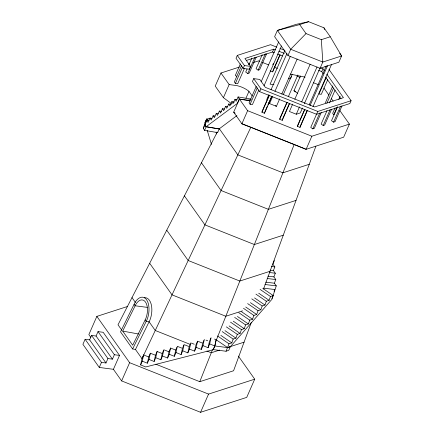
<?xml version="1.0" encoding="UTF-8"?>
<svg xmlns="http://www.w3.org/2000/svg" width="434" height="434" viewBox="0 0 434 434"><rect width="100%" height="100%" fill="white"/><g stroke="black" fill="none" stroke-linecap="round" stroke-linejoin="round"><path stroke-width="0.65" d="M214.467 339.062L216.175 339.741L214.814 345.963L213.192 349.723L145.748 366.958L140.632 364.918L141.989 358.701L143.616 354.941L148.732 356.976L147.376 363.198L142.254 361.159L143.616 354.941M148.998 359.439L150.359 353.216L155.481 355.251L154.119 361.473L148.998 359.439L147.376 363.198M155.741 357.714L157.103 351.491L162.224 353.531L160.862 359.748L155.741 357.714L154.119 361.473M162.484 355.988L163.846 349.771L168.967 351.806L167.605 358.028L162.484 355.988L160.862 359.748M169.233 354.269L170.589 348.046L175.71 350.081L174.349 356.303L169.233 354.269L167.605 358.028M174.349 356.303L175.976 352.544L177.332 346.321L181.884 348.133M175.976 352.544L181.092 354.578L182.454 348.361L183.848 345.139M181.092 354.578L182.719 350.818L184.081 344.601M182.719 350.818L187.835 352.858L189.197 346.636L190.358 343.95M187.835 352.858L189.463 349.099L190.824 342.876M189.463 349.099L194.584 351.133L195.94 344.911L197.334 341.688M194.584 351.133L196.206 347.374L197.568 341.151M196.206 347.374L201.327 349.408L202.689 343.191L203.844 340.506M201.327 349.408L202.949 345.648L204.311 339.431M202.949 345.648L208.07 347.688L209.432 341.466L210.821 338.243M208.07 347.688L209.693 343.929L211.054 337.706M271.972 96.229L264.49 113.269L261.957 112.26L262.207 111.12L269.151 95.301M270.138 70.856L272.671 71.865L272.921 70.731M264.49 113.269L264.74 112.129M289.717 103.292L282.241 120.326L279.708 119.317L279.952 118.184L286.896 102.364M282.241 120.326L282.491 119.193M307.467 110.35L299.992 127.384L297.453 126.375L297.702 125.242L304.646 109.422M299.992 127.384L300.236 126.251M209.693 343.929L214.814 345.963L227.644 347.596L230.405 346.657L271.868 299.368L276.274 285.86L274.364 283.207L265.749 282.176M208.819 120.587L206.655 119.079L204.94 124.764L206.161 126.755L219.219 128.963L217.624 132.603L204.56 130.395L203.345 128.41L205.06 122.724L206.655 119.079L209.34 118.493M262.787 288.431L273.252 295.576L270.485 296.514L269.107 300.306L266.34 301.245L264.957 305.037L262.196 305.975L260.812 309.762L258.046 310.701L256.668 314.493L253.901 315.431L252.517 319.223L249.756 320.162L248.373 323.954L245.606 324.892L244.228 328.679L241.461 329.618L240.083 333.41L237.317 334.348L235.933 338.14L233.172 339.079L231.789 342.871L229.022 343.809L226.043 351.242L213.213 349.603L214.814 345.963L216.154 339.751L227.644 347.596L230.383 346.641L228.783 350.281L226.043 351.242M251.248 322.554L233.573 370.766L199.776 381.687L155.806 364.197M263.546 289.006L315.881 146.236M274.369 260.584L272.937 264.252L274.847 266.905L273.409 270.566L275.319 273.225L273.887 276.887L275.796 279.545L274.364 283.207M199.776 381.687L212.535 349.62M216.295 340.18L294.192 144.468L251.476 127.477M140.632 364.918L142.254 361.159M148.732 356.976L150.359 353.216M155.481 355.251L157.103 351.491M162.224 353.531L163.613 350.309M168.967 351.806L170.589 348.046M175.71 350.081L176.871 347.395M89.632 339.871L91.574 335.449L107.925 358.56L105.988 362.981L89.632 339.871L85.124 339.274L82.905 344.325L99.261 367.441L113.42 369.307L121.628 380.906L200.562 412.3L246.724 397.387L254.72 379.175L238.331 356.021M127.629 306.442L96.853 316.386L88.862 334.592L90.809 337.348M98.019 331.619L114.375 354.73L112.433 359.151L96.077 336.041L98.019 331.619L103.167 332.298L119.524 355.408L113.42 369.307M239.427 67.048L220.971 73.01L215.226 86.095L223.412 97.666L231.42 103.607M203.345 128.41L206.904 120.43L208.857 120.755M99.261 367.441L101.48 362.385L85.124 339.274M276.811 47.16L270.556 44.675L237.273 55.427L236.025 58.275L243.203 68.415L249.279 69.218L250.532 66.369L244.944 58.481L273.74 49.178L275.612 49.921M204.56 130.395L206.161 126.755M223.412 97.666L229.157 84.581L220.971 73.01M240.393 63.874L235.32 75.429L236.872 76.514M241.543 65.523L234.333 81.95L235.385 83.437L237.702 83.74L244.38 68.534M235.385 83.437L242.595 67.01M243.203 68.415L244.451 65.572L237.273 55.427M247.038 69.039L245.698 72.077L247.771 73.52L249.252 73.042L256.196 57.223M248.904 64.775L251.845 58.085M247.771 73.52L254.715 57.7M339.746 110.448L349.408 124.097L343.663 137.182L306.106 149.318L241.884 123.777L233.671 112.167L239.416 99.082L246.962 100.075A13.465 5.626 23.7 0 0 251.091 99.467M262.223 54.733L256.082 68.724L258.154 70.167L259.635 69.684L266.579 53.865M326.835 74.209L343.419 97.65L314.623 106.954L265.386 87.37L259.771 79.433L253.695 78.635L252.442 81.478L259.651 91.661L316.56 114.299L349.842 103.547L351.095 100.699L329.015 69.5M121.628 380.906L129.625 362.694L96.853 316.386M258.154 70.167L265.364 53.74M245.964 98.192L248.964 91.368L248.031 90.587A13.465 5.626 23.7 0 0 236.704 85.574L229.157 84.581M256.282 86.35L249.067 102.777L250.12 104.263L252.442 104.567L258.848 89.968M246.257 60.5L272.492 52.02L273.74 49.178M250.12 104.263L257.335 87.836M239.416 99.082L247.63 110.686L241.884 123.777L250.852 127.227L141.989 358.701L135.468 349.478L132.63 348.958L120.527 331.858L134.979 302.498A15.884 8.555 -79.6 0 1 146.589 299.758A15.884 8.555 -79.6 0 1 147.083 319.603L132.63 348.958M261.159 81.787L278.671 41.903M259.651 91.661L260.899 88.818L253.695 78.635M272.807 64.775L273.344 63.554M264.008 85.813L281.52 45.923M273.187 70.124L279.865 54.912M272.671 71.865L280.152 54.83M284.899 50.42L270.084 84.169L273.919 84.679M266.715 99.581L268.868 94.672M271.028 89.762L286.917 53.556M261.957 112.26L269.433 95.22M287.959 55.53L290.709 49.27L306.024 33.575L321.339 39.668L330.29 36.771L341.596 55.975L338.846 62.23L320.07 68.301L287.959 55.53L274.63 36.689L277.375 30.429L296.156 24.364L308.623 21.7L323.938 27.792L330.29 36.771M265.006 111.522L267.409 106.048M267.946 104.827L271.684 96.31M279.648 98.963L276.415 106.33L269.563 103.601L272.525 96.853M274.95 91.33L290.303 56.349M281.807 94.059L297.16 59.078M283.288 94.655L292.261 74.214M291.491 76.492L290.422 78.923L288.393 78.12M288.36 96.668L297.876 74.99M279.708 119.317L287.183 102.283M297.735 93.402L293.959 90.777L300.426 76.048M282.756 118.58L289.435 103.373M292.657 104.138L289.424 111.505L296.281 114.229L300.29 112.938L302.449 108.028M294.816 99.229L310.169 64.254M296.281 114.229L299.514 106.867M301.668 101.957L317.026 66.977M304.332 103.731L319.956 68.138M320.07 68.301L322.815 62.04L321.339 39.668M297.453 126.375L304.934 109.341M323.27 73.785L321.73 71.605L322.977 68.762L321.111 68.019M309.334 104.545L326.303 65.887M300.507 125.643L306.914 111.039M310.055 105.565L327.567 65.68M312.985 106.726L331.576 64.384M326.2 77.599L318.99 94.026L321.306 94.33L327.719 79.726M316.619 114.033L310.744 127.422L312.816 128.86L314.297 128.383L321.241 112.563M316.56 114.299L317.813 111.451L351.095 100.699M312.816 128.86L319.76 113.041M325.305 102.95L332.78 85.916M349.408 124.097L311.851 136.233L306.106 149.318L294.192 144.468M326.889 103.221L333.567 88.01M329.477 102.918L335.086 90.142M326.997 110.681L321.122 124.064L323.194 125.507L324.675 125.03L331.619 109.211M323.194 125.507L330.138 109.688M200.562 412.3L208.553 394.094L254.72 379.175M335.075 107.887L332.672 113.366L333.724 114.853L336.93 107.551M338.818 99.37L340.153 96.326M337.647 106.721L331.505 120.712L333.572 122.155L335.059 121.677L342.003 105.858M333.572 122.155L340.516 106.335M274.038 291.344L274.836 289.527L263.574 288.176M271.917 298.608L273.252 295.576M211.976 118.406L210.023 118.081L208.06 122.415L206.904 120.43M215.096 116.057L213.143 115.737L211.179 120.066L210.023 118.081M218.215 113.713L216.257 113.388L214.293 117.722L213.143 115.737M221.329 111.364L219.376 111.039L217.412 115.373L216.257 113.388M224.449 109.015L222.496 108.69L220.532 113.024L219.376 111.039M227.568 106.666L225.609 106.341L223.646 110.675L222.496 108.69M231.333 104.426L228.729 103.992L226.765 108.326L225.609 106.341M234.452 102.077L231.848 101.643L229.884 105.977L228.729 103.992M236.921 99.619L234.962 99.294L232.998 103.628L231.848 101.643M251.112 99.109L238.082 96.95L236.118 101.285L234.962 99.294M238.082 96.95L239.313 99.066L237.349 103.4L206.096 126.75L204.94 124.764M204.902 122.735L206.655 119.079L208.819 120.69M122.686 331.088L135.885 304.272L137.41 302.232A13.139 7.074 -79.6 0 1 145.471 302.026A13.139 7.074 -79.6 0 1 146.8 315.507L145.889 318.41L132.69 345.225L122.686 331.088L138.538 334.001M135.468 349.478L149.92 320.124A15.884 8.555 -79.6 0 0 144.354 297.735M217.271 132.061L117.999 324.795L121.829 330.209M236.91 115.628L219.127 128.914L206.096 126.75M339.692 53.284L341.596 55.975L322.815 62.04L290.709 49.27L277.375 30.429L299.672 24.592L308.623 21.7M248.34 64.167L249.615 63.755M253.434 62.523L258.528 60.874L259.787 61.378M309.263 164.296L282.908 172.813L237.843 154.889L219.132 128.448M296.031 200.394L268.375 209.329L221.085 190.521L201.452 162.772M283.272 235.19L254.362 244.532L204.929 224.872L184.407 195.87M270.04 271.288L239.828 281.048L188.172 260.503L166.727 230.194M242.514 310.858L225.816 316.256L172.016 294.854L149.681 263.292M219.637 350.07L211.282 352.771L206.877 351.019M229.917 346.75L244.049 342.182M271.532 266.509L274.847 266.905M270.1 270.17L273.409 270.566M269.357 272.509L275.319 273.225M267.924 276.17L273.887 276.887M267.187 278.509L275.796 279.545M265.011 284.514L276.274 285.86M244.451 65.572L250.532 66.369M147.224 307.37L135.148 305.78L134.095 304.299M91.574 335.449L96.077 336.041M114.375 354.73L119.524 355.408M107.925 358.56L112.433 359.151M101.48 362.385L105.988 362.981M239.313 99.066L250.391 100.905M290.183 74.068L305.102 77.165M279.935 48.407L284.313 50.149M324.963 66.315L326.216 66.814M278.726 51.158L284.335 53.387M272.492 52.02L274.359 52.764M277.478 54.006L282.463 55.986M318.616 70.368L321.73 71.605M262.304 62.377L268.603 64.883M274.266 67.134L277.413 68.388M296.932 76.151L300.078 77.404M313.299 82.661L318.339 84.668M293.959 90.777L295.831 91.52M260.899 88.818L317.813 111.451M247.63 110.686L311.851 136.233M206.02 340.11L207.723 340.788M198.137 341.379L202.119 342.963M191.394 343.104L194.237 344.233M190.51 344.509L155.258 330.486L149.101 321.784L146.198 321.399L145.146 319.918M184.645 344.824L188.627 346.408M129.625 362.694L208.553 394.094M260.091 289.418L270.485 296.514M258.707 293.205L269.107 300.306M255.941 294.144L266.34 301.245M254.563 297.936L264.957 305.037M251.796 298.874L262.196 305.975M250.418 302.666L260.812 309.762M247.651 303.605L258.046 310.701M245.72 307.022L256.668 314.493M243.507 308.335L253.901 315.431M241.575 311.748L252.517 319.223M238.808 312.692L249.756 320.162M237.431 316.478L248.373 323.954M234.664 317.417L245.606 324.892M233.286 321.209L244.228 328.679M230.519 322.147L241.461 329.618M229.136 325.939L240.083 333.41M226.374 326.878L237.317 334.348M224.991 330.67L235.933 338.14M222.224 331.609L233.172 339.079M220.846 335.395L231.789 342.871M217.532 335.959L229.022 343.809M275.34 105.581L276.415 106.33M233.671 112.167L235.19 113.258M299.672 24.592L306.024 33.575M322.977 68.762L324.524 70.943M325.587 77.057L341.015 98.86M323.905 88.059L328.929 95.154M331.245 98.431L333.176 101.16M268.852 102.598L269.563 103.601M248.964 91.368L252.328 96.126M132.001 297.615L135.462 302.503M323.938 27.792L324.746 29.545M216.094 132.055L216.674 133.97M207.224 130.395L211.483 144.435"/></g></svg>
